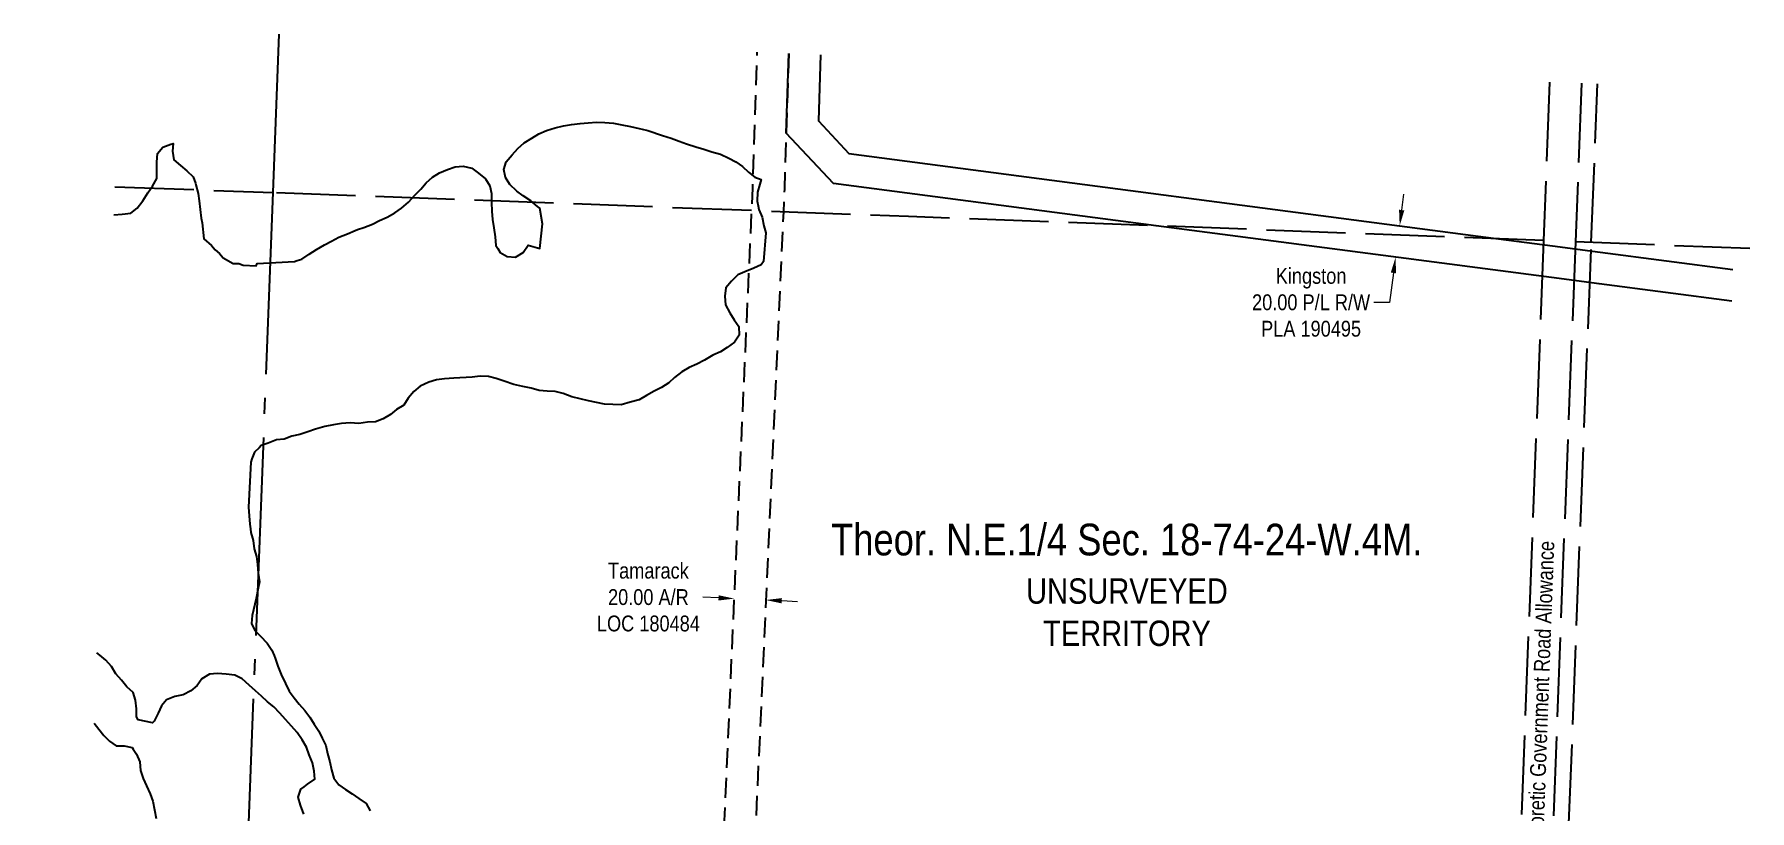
# Model space of a CAD drawing. Extents: x 329124 to 332550, y 6141944 to 6144607.
# Drawn here: x 329837 to 330919, y 6144117 to 6144607 of the extents above; entities that cross this region are included whole.
import ezdxf
from ezdxf.enums import TextEntityAlignment as Align

# ---------------------------------------------------------------- set-up
doc = ezdxf.new("R2010")
doc.units = 0
doc.header["$LTSCALE"] = 5
doc.header["$PDSIZE"] = 0.5
for name, pattern in [('foc-ACCESSROAD', [3.75, 2.5, -1.25]), ('foc-QUARTERLINE', [33, 25, -3, 2, -3]), ('foc-UNSURVEYED', [12.5, 10, -2.5])]:
    doc.linetypes.add(name, pattern=pattern)
doc.layers.get('Defpoints').update_dxf_attribs({"color": 9})
for name, color, linetype in [('C-AR', 13, 'foc-ACCESSROAD'), ('C-SYMBOL', 7, 'Continuous'), ('F-RW', 190, 'Continuous'), ('L-QSEC', 8, 'foc-QUARTERLINE'), ('L-ROAD-T', 7, 'Continuous'), ('L-UNS-T', 3, 'Continuous'), ('L-USEC', 7, 'foc-UNSURVEYED'), ('WETLAND', 143, 'Continuous')]:
    doc.layers.add(name, color=color, linetype=linetype)
doc.layers.add('C-AR-T', color=13, linetype='Continuous', lineweight=9)
doc.layers.add('F-RW-T', color=190, linetype='Continuous', lineweight=9)
doc.styles.add('175L', font='ARIALN.TTF', dxfattribs={"height": 20})
doc.styles.add('80CG', font='ARIALN.TTF', dxfattribs={"height": 10})
doc.styles.add('80L', font='ARIALN.TTF', dxfattribs={"height": 10})
doc.dimstyles.new('Compass 5 000', dxfattribs={"dimscale": 5, "dimtxt": 9, "dimasz": 2, "dimexe": 0.2, "dimexo": 0.0625, "dimgap": 0.5, "dimtad": 0, "dimtih": 1, "dimtoh": 1, "dimzin": 0, "dimdsep": 46, "dimtxsty": '80CG', "dimcen": 0.1, "dimse1": 1, "dimse2": 1, "dimclrd": 256, "dimclrt": 256, "dimaunit": 1, "dimadec": 4, "dimazin": 0, "dimtfac": 0.06, "dimtofl": 0, "dimtmove": 0, "dimatfit": 1, "dimfxl": 0.2, "dimtolj": 1, "dimtzin": 0, "dimlwd": -1, "dimarcsym": 0})

# ---------------------------------------------------------------- blocks, each defined once
blk = doc.blocks.new('*D386')
at = {"layer": 'C-AR-T', "transparency": 16777216}
for p, q in [((330268.6, 6144251.5), (330258.7, 6144252)), ((330308.5, 6144249.8), (330318.5, 6144249.3))]:
    blk.add_line(p, q, dxfattribs=at)
for points in [[(330268.7, 6144253.2), (330268.6, 6144249.9), (330278.6, 6144251.1)], [(330308.6, 6144251.4), (330308.4, 6144248.1), (330298.5, 6144250.2)]]:
    blk.add_solid(points, dxfattribs=at)
at = {"layer": 'Defpoints', "color": 0, "transparency": 16777216}
for p in [(330279.1, 6144262.4), (330299, 6144261.5), (330278.6, 6144251.1)]:
    blk.add_point(p, dxfattribs=at)
at = {"layer": 'C-AR-T', "transparency": 16777216, "insert": (330224.4, 6144252), "char_height": 10, "attachment_point": 5, "style": '80CG'}
blk.add_mtext('\\A1;Tamarack\\P20.00 A/R\\PLOC 180484', dxfattribs=at)
blk = doc.blocks.new('*D389')
at = {"layer": 'Defpoints', "color": 0, "transparency": 16777216}
for p in [(330722.8, 6144483.1), (330695.8, 6144466.5), (330720.2, 6144463.3)]:
    blk.add_point(p, dxfattribs=at)
at = {"layer": 'F-RW-T', "transparency": 16777216}
for p, q in [((330699.7, 6144496.3), (330701, 6144506.2)), ((330694.5, 6144456.6), (330692, 6144438)), ((330692, 6144438), (330682, 6144438))]:
    blk.add_line(p, q, dxfattribs=at)
for points in [[(330698, 6144496.5), (330701.3, 6144496), (330698.4, 6144486.3)], [(330692.8, 6144456.8), (330696.1, 6144456.4), (330695.8, 6144466.5)]]:
    blk.add_solid(points, dxfattribs=at)
at = {"layer": 'F-RW-T', "transparency": 16777216, "insert": (330642.5, 6144438), "char_height": 10, "attachment_point": 5, "style": '80CG'}
blk.add_mtext('\\A1;Kingston\\P20.00 P/L R/W\\PPLA 190495', dxfattribs=at)

msp = doc.modelspace()

# ---------------------------------------------------------------- linework, layer by layer
at = {"layer": 'C-AR', "flags": 128}
for points in [[(330313.025, 6144595.057), (330311.371, 6144544.826), (330310.205, 6144509.478), (330309.556, 6144495.117), (330290.882, 6144081.937), (330297.346, 6144064.607), (330357.2, 6143999.985), (330355.759, 6143962.249), (330354.609, 6143932.148), (330351.915, 6143861.621), (330289.092, 6143802.559), (330281.415, 6143785.774), (330260.885, 6143175.28), (329978.691, 6143189.085), (329836.959, 6143196.021)], [(329837.731, 6143216.004), (329979.668, 6143209.059), (330241.579, 6143196.26), (330262.043, 6143804.783), (330279.276, 6143820.722), (330324.912, 6143863.87), (330332.63, 6143880.655), (330336.519, 6143982.481), (330330.107, 6143999.808), (330270.294, 6144064.386), (330289.58, 6144495.869), (330290.218, 6144510.138), (330293.041, 6144595.81)]]:
    msp.add_lwpolyline(points, dxfattribs=at)
at = {"layer": 'F-RW', "flags": 128}
for points in [[(330907.872, 6144438.721), (330824.162, 6144449.689), (330794.122, 6144453.625), (330544.706, 6144486.296), (330341.232, 6144512.961), (330311.372, 6144544.856), (330313.025, 6144595.057)], [(330333.012, 6144594.304), (330331.634, 6144552.477), (330350.932, 6144531.863), (330760.664, 6144478.178), (330794.893, 6144473.694), (330824.934, 6144469.758), (330908.643, 6144458.79)]]:
    msp.add_lwpolyline(points, dxfattribs=at)
at = {"layer": 'L-QSEC', "flags": 128}
for points in [[(329987.65, 6144507.258), (329991.509, 6144607.168)], [(329957.763, 6143733.247), (329987.65, 6144507.258)]]:
    msp.add_lwpolyline(points, dxfattribs=at)
at = {"layer": 'L-USEC'}
for p, q in [((330792.999, 6144576.993), (330789.159, 6144477.081)), ((330813.102, 6144576.236), (330809.261, 6144476.308)), ((330819.308, 6144475.946), (330823.148, 6144575.858)), ((330809.262, 6144476.325), (330919.222, 6144472.186))]:
    msp.add_line(p, q, dxfattribs=at)
at = {"layer": 'L-USEC', "flags": 128}
for points in [[(329887.736, 6144511.019), (329987.65, 6144507.258)], [(330789.159, 6144477.081), (330388.405, 6144492.169), (329987.65, 6144507.258)]]:
    msp.add_lwpolyline(points, dxfattribs=at)
at = {"layer": 'WETLAND'}
for points in [[(329887.048, 6144493.193), (329892.364, 6144493.726), (329897.904, 6144494.383), (329901.958, 6144497.389), (329905.458, 6144502.046), (329908.655, 6144507.043), (329911.492, 6144511.413), (329914.347, 6144516.106), (329914.287, 6144526.467), (329914.599, 6144531.951), (329918.063, 6144535.962), (329923.03, 6144537.946), (329924.58, 6144538.362), (329924.044, 6144533.354), (329925.078, 6144527.926), (329929.177, 6144524.474), (329933.275, 6144521.021), (329937.092, 6144517.315), (329938.569, 6144513.165), (329938.944, 6144512.111), (329940.335, 6144506.816), (329941.057, 6144502.06), (329941.556, 6144496.664), (329942.324, 6144491.252), (329942.933, 6144488.258), (329943.975, 6144478.037), (329948.843, 6144473.843), (329951.157, 6144471.157), (329953.843, 6144468.843), (329956.157, 6144466.157), (329962.5, 6144462.5), (329965.953, 6144462.5), (329968.821, 6144461.568), (329976.916, 6144461.11), (329977.5, 6144462.5), (330001.052, 6144463.83), (330002.722, 6144464.373), (330005.808, 6144465.375), (330010.27, 6144468.343), (330015, 6144471.296), (330019.998, 6144474.233), (330024.43, 6144476.666), (330029.13, 6144479.083), (330034.617, 6144481.188), (330039.301, 6144483.337), (330040.933, 6144483.93), (330044.778, 6144485.326), (330050.261, 6144487.279), (330054.693, 6144489.712), (330059.645, 6144491.847), (330064.36, 6144494.531), (330068.555, 6144497.514), (330073.063, 6144501.284), (330077.067, 6144505.62), (330080.772, 6144509.436), (330084.226, 6144513.535), (330088.183, 6144517.067), (330092.63, 6144519.768), (330097.583, 6144521.902), (330102.504, 6144523.502), (330107.633, 6144524.016), (330112.923, 6144522.642), (330117.304, 6144519.442), (330121.67, 6144515.973), (330124.37, 6144511.526), (330125.435, 6144506.635), (330125.425, 6144505.574), (330125.384, 6144501.001), (330125.615, 6144495.62), (330126.114, 6144490.224), (330126.897, 6144485.081), (330127.648, 6144479.401), (330128.147, 6144474.005), (330129.359, 6144472.01), (330130.848, 6144469.558), (330135.259, 6144466.892), (330140.609, 6144466.589), (330145.339, 6144469.541), (330148.485, 6144474.113), (330155.91, 6144471.912), (330157.5, 6144487.5), (330155.81, 6144497.444), (330154.519, 6144498.486), (330150.251, 6144501.996), (330145.484, 6144505.23), (330141.472, 6144508.161), (330137.035, 6144512.418), (330134.336, 6144516.866), (330133.27, 6144521.757), (330134.629, 6144526.78), (330138.365, 6144531.131), (330142.086, 6144535.214), (330146.043, 6144538.747), (330150.773, 6144541.7), (330155.22, 6144544.399), (330160.173, 6144546.534), (330165.63, 6144548.103), (330170.804, 6144549.42), (330175.948, 6144550.203), (330181.359, 6144550.97), (330186.473, 6144551.216), (330191.601, 6144551.731), (330196.952, 6144551.427), (330202.303, 6144551.124), (330207.607, 6144550.018), (330213.18, 6144548.897), (330218.486, 6144547.791), (330220.438, 6144547.303), (330224.043, 6144546.402), (330233.281, 6144543.262), (330238.797, 6144541.539), (330243.79, 6144539.646), (330248.529, 6144538.035), (330254.324, 6144536.096), (330259.347, 6144534.737), (330264.353, 6144533.111), (330269.896, 6144531.456), (330275.125, 6144529.012), (330279.552, 6144526.614), (330283.681, 6144523.696), (330287.512, 6144520.258), (330291.626, 6144517.072), (330295.479, 6144515.54), (330294.603, 6144512.582), (330293.3, 6144507.563), (330292.975, 6144501.812), (330293.581, 6144498.881), (330294.04, 6144496.66), (330296.139, 6144491.788), (330297.186, 6144486.298), (330298.492, 6144481.865), (330296.984, 6144463.824), (330295.448, 6144461.618), (330290.914, 6144459.498), (330285.268, 6144457.23), (330280.833, 6144455.318), (330276.882, 6144451.469), (330273.248, 6144447.262), (330272.603, 6144441.867), (330272.973, 6144436.415), (330275.75, 6144431.506), (330278.545, 6144426.935), (330281.36, 6144422.702), (330281.73, 6144417.25), (330278.774, 6144413.005), (330274.164, 6144409.533), (330269.931, 6144406.718), (330265.06, 6144404.618), (330259.792, 6144401.523), (330254.902, 6144399.084), (330250.031, 6144396.985), (330245.46, 6144394.189), (330240.851, 6144390.716), (330237.256, 6144387.186), (330232.685, 6144384.391), (330228.133, 6144381.933), (330223.223, 6144379.156), (330218.505, 6144376.488), (330212.804, 6144374.995), (330207.275, 6144373.271), (330201.862, 6144373.579), (330196.786, 6144373.866), (330191.75, 6144374.831), (330186.712, 6144375.796), (330176, 6144378.44), (330170.682, 6144380.438), (330165.665, 6144381.741), (330160.59, 6144382.029), (330155.515, 6144382.317), (330150.516, 6144383.958), (330145.141, 6144384.942), (330139.447, 6144386.283), (330133.452, 6144388.32), (330128.454, 6144389.961), (330123.435, 6144391.264), (330118.36, 6144391.552), (330113.227, 6144390.825), (330101.647, 6144390.124), (330095.856, 6144389.773), (330090.724, 6144389.046), (330085.891, 6144387.623), (330080.324, 6144385.223), (330076.391, 6144381.712), (330072.758, 6144377.505), (330070.14, 6144373.241), (330065.569, 6144370.446), (330061.655, 6144367.273), (330057.084, 6144364.477), (330052.232, 6144362.715), (330047.119, 6144362.326), (330041.647, 6144361.618), (330036.234, 6144361.926), (330030.782, 6144361.556), (330025.649, 6144360.829), (330020.158, 6144359.782), (330014.291, 6144358.079), (330009.439, 6144356.316), (330004.587, 6144354.555), (329999.435, 6144353.489), (329994.613, 6144351.764), (329989.721, 6144351.375), (329984.599, 6144349.239), (329980.103, 6144347.608), (329978.775, 6144346.225), (329975.979, 6144343.539), (329974.191, 6144339.307), (329973.63, 6144337.145), (329972.046, 6144308.779), (329972.496, 6144303.422), (329972.866, 6144297.97), (329973.262, 6144295.173), (329973.593, 6144292.837), (329974.545, 6144289.33), (329975.131, 6144287.724), (329975.724, 6144282.533), (329977.147, 6144277.701), (329977.874, 6144272.568), (329978.244, 6144267.116), (329978.952, 6144261.644), (329977.988, 6144256.608), (329977.004, 6144251.232), (329974.36, 6144240.52), (329974.073, 6144235.445), (329976.192, 6144230.913), (329979.722, 6144227.318), (329983.89, 6144223.008), (329986.783, 6144218.476), (329988.189, 6144215.221), (329988.898, 6144213.602), (329990.528, 6144208.375), (329992.609, 6144203.165), (329995.347, 6144197.58), (329997.785, 6144192.689), (330000.938, 6144188.437), (330004.111, 6144184.524), (330007.622, 6144180.59), (330010.775, 6144176.339), (330013.571, 6144171.767), (330016.386, 6144167.534), (330018.505, 6144163.002), (330020.962, 6144158.449), (330022.027, 6144153.297), (330023.432, 6144148.126), (330024.497, 6144142.974), (330025.901, 6144137.802), (330029.054, 6144133.551), (330033.299, 6144130.595), (330037.564, 6144127.977), (330041.809, 6144125.021), (330046.373, 6144121.707), (330048.83, 6144117.154)], [(330006.964, 6144115.116), (330004.903, 6144120.664), (330003.498, 6144125.835), (330005.139, 6144130.833), (330007.121, 6144132.303), (330009.392, 6144133.987), (330013.982, 6144137.121), (330013.593, 6144142.234), (330012.528, 6144147.386), (330010.447, 6144152.596), (330008.686, 6144157.448), (330005.89, 6144162.019), (330002.755, 6144166.61), (329999.244, 6144170.542), (329995.415, 6144174.834), (329991.904, 6144178.766), (329988.055, 6144182.718), (329984.167, 6144185.993), (329980.299, 6144189.607), (329976.411, 6144192.882), (329972.543, 6144196.496), (329968.017, 6144200.486), (329963.396, 6144202.786), (329958.001, 6144203.431), (329952.587, 6144203.738), (329947.474, 6144203.348), (329942.564, 6144200.573), (329939.607, 6144196.327), (329935.675, 6144192.817), (329930.785, 6144190.378), (329925.633, 6144189.312), (329920.423, 6144187.232), (329917.147, 6144183.344), (329915.187, 6144178.704), (329912.531, 6144173.762), (329911.525, 6144172.686), (329902.553, 6144174.671), (329901.48, 6144176.426), (329901.43, 6144181.52), (329900.722, 6144186.991), (329899.299, 6144191.824), (329895.431, 6144195.438), (329891.938, 6144199.709), (329888.428, 6144203.642), (329885.632, 6144208.213), (329882.121, 6144212.146), (329878.234, 6144215.421), (329876.382, 6144216.981)], [(329874.666, 6144172.53), (329877.616, 6144168.614), (329880.789, 6144164.7), (329884.319, 6144161.106), (329888.564, 6144158.15), (329893.658, 6144158.2), (329898.695, 6144157.236), (329899.409, 6144156.163), (329901.51, 6144153.002), (329903.61, 6144148.131), (329903.98, 6144142.679), (329905.722, 6144137.489), (329907.841, 6144132.956), (329910.011, 6144127.89), (329911.703, 6144123.233), (329912.749, 6144117.742), (329913.795, 6144112.252)]]:
    msp.add_lwpolyline(points, dxfattribs=at)

# ---------------------------------------------------------------- texts
at = {"layer": 'C-SYMBOL', "color": 3, "style": '175L'}
msp.add_text('Theor. N.E.1/4 Sec. 18-74-24-W.4M.', height=19.99698, dxfattribs=at).set_placement((330526.161, 6144272.358), align=Align.BOTTOM_CENTER)
at = {"layer": 'L-ROAD-T', "insert": (330781.737, 6144171.896), "char_height": 9.99849, "width": 231.36788, "attachment_point": 2, "rotation": 87.898503, "style": '80L', "bg_fill": 3, "box_fill_scale": 1.1, "bg_fill_color": 256, "bg_fill_transparency": 0}
msp.add_mtext('30.18 Theoretic Government Road Allowance', dxfattribs=at)
at = {"layer": 'L-UNS-T', "color": 3, "insert": (330526.323, 6144242.427), "char_height": 15.99758, "attachment_point": 5, "style": '80L'}
msp.add_mtext_dynamic_manual_height_columns('UNSURVEYED TERRITORY', width=126.41375, gutter_width=47.5, heights=[0], dxfattribs=at)

# ---------------------------------------------------------------- dimensions: what is measured, and where the dimension line sits
at = {"layer": 'C-AR-T'}
dim = msp.add_aligned_dim(p1=(330298.999, 6144261.53), p2=(330279.145, 6144262.417), distance=11.342, text='Tamarack\\P20.00 A/R\\PLOC 180484', dimstyle='Compass 5 000', dxfattribs=at)
dim.commit()
dim.dimension.update_dxf_attribs({"geometry": '*D386', "text_midpoint": (330224.368, 6144251.979)})
at = {"layer": 'F-RW-T'}
dim = msp.add_linear_dim(base=(330695.778, 6144466.507), p1=(330722.798, 6144483.139), p2=(330720.201, 6144463.308), angle=262.537262, text='Kingston\\P20.00 P/L R/W\\PPLA 190495', dimstyle='Compass 5 000', dxfattribs=at)
dim.commit()
dim.dimension.update_dxf_attribs({"geometry": '*D389', "text_midpoint": (330642.508, 6144438.003), "dimtype": 161})

# ---------------------------------------------------------------- next in the draw order: linework, layer by layer
at = {"layer": 'L-USEC', "flags": 128}
for points in [[(330789.159, 6144477.081), (330773.709, 6144075.09), (330758.261, 6143673.101)], [(330809.261, 6144476.308), (330793.812, 6144074.318), (330778.363, 6143672.329)], [(330788.409, 6143671.967), (330803.858, 6144073.958), (330819.308, 6144475.946)]]:
    msp.add_lwpolyline(points, dxfattribs=at)

doc.saveas('drawing.dxf')
